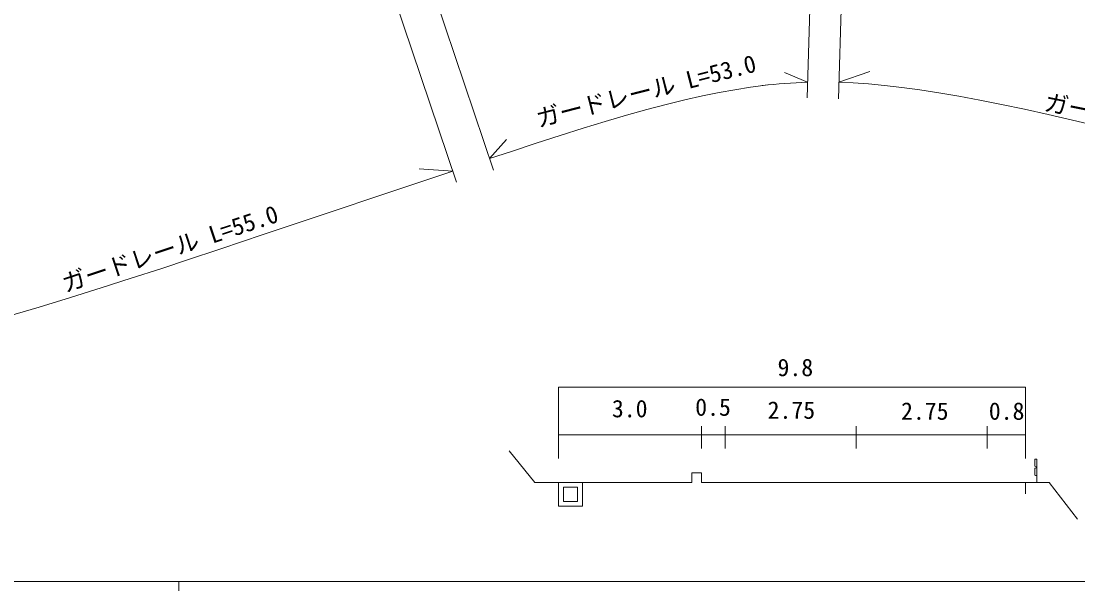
# Model space of a CAD drawing. Units: millimetres, scale not verified. Extents: x 40000 to 680000, y 20000 to 380000.
# Drawn here: x 151440 to 262362, y 204000 to 263820 of the extents above; entities that cross this region are included whole.
import ezdxf
from ezdxf.enums import TextEntityAlignment as Align

# ---------------------------------------------------------------- set-up
doc = ezdxf.new("R2010")
doc.units = ezdxf.units.MM
doc.header["$LTSCALE"] = 1000
for name, color, linetype, lineweight in [('M-BGD', 7, 'Continuous', 13), ('M-BGD-HTXT', 7, 'Continuous', 13), ('M-STR-HTXT', 7, 'Continuous', 13)]:
    doc.layers.add(name, color=color, linetype=linetype, lineweight=lineweight)
doc.styles.add('ＭＳ ゴシック', font='')
doc.styles.get('ＭＳ ゴシック').set_extended_font_data('MS Gothic')

msp = doc.modelspace()

# ---------------------------------------------------------------- linework, layer by layer
at = {"layer": 'M-BGD'}
for p, q in [((207854, 225383), (256854, 225383)), ((207854, 225383), (207854, 217881)), ((256854, 225383), (256854, 220383)), ((222854, 221304), (222854, 218949)), ((225354, 221304), (225354, 218949)), ((239104, 221304), (239104, 218949)), ((252854, 221304), (252854, 218949)), ((207854, 220383), (256854, 220383)), ((256854, 220383), (256854, 217881)), ((205354, 215383), (202682, 218714)), ((257831, 217755), (257831, 217155)), ((258071, 217845), (257921, 217845)), ((258071, 215422), (258071, 217845)), ((221854, 216383), (221854, 215383)), ((221854, 216383), (222854, 216383)), ((222854, 216383), (222854, 215383)), ((257831, 216795), (257831, 216195)), ((205354, 215383), (221854, 215383)), ((207854, 215383), (207854, 212883)), ((210354, 215383), (210354, 212883)), ((222854, 215383), (259354, 215383)), ((256854, 215383), (256854, 214198)), ((257921, 216105), (258071, 216105)), ((259354, 215383), (262340, 211530)), ((208354, 214883), (208354, 213383)), ((208354, 214883), (209854, 214883)), ((209854, 214883), (209854, 213383)), ((208354, 213383), (209854, 213383)), ((207854, 212883), (210354, 212883))]:
    msp.add_line(p, q, dxfattribs=at)
for centre, start, end in [((257921, 217755), 89.99999, 179.99999), ((257921, 217155), 179.99999, 269.99999), ((257921, 216795), 89.99999, 179.99999), ((257921, 216975), 269.99999, 89.99999), ((257921, 216195), 179.99999, 269.99999)]:
    msp.add_arc(centre, 90, start, end, dxfattribs=at)
at = {"layer": 'M-BGD-HTXT'}
for p, q in [((40000, 205000), (579000, 205000)), ((168000, 205000), (168000, 204000))]:
    msp.add_line(p, q, dxfattribs=at)
at = {"layer": 'M-STR-HTXT'}
for p, q in [((235645, 310689), (233934, 255766)), ((238943, 310586), (237233, 255664)), ((183593, 300081), (201011, 248176)), ((179719, 298803), (197137, 246898)), ((237287, 257402), (240518, 258518)), ((233985, 257408), (231571, 258431)), ((200608, 249380), (202378, 251378)), ((176435, 241269), (196739, 248083)), ((196739, 248083), (193218, 248307))]:
    msp.add_line(p, q, dxfattribs=at)
for points in [[(237287, 257402), (238783, 257336), (240382, 257224), (242081, 257064), (243881, 256856), (245780, 256598), (247777, 256289), (249873, 255930), (252066, 255522), (254356, 255066), (256744, 254564), (259229, 254018), (261813, 253432), (264496, 252808), (267279, 252151), (269713, 251572)], [(200608, 249379), (202908, 250145), (205509, 251001), (208015, 251811), (210427, 252571), (212746, 253277), (214972, 253929), (217106, 254525), (219146, 255061), (221093, 255540), (222947, 255959), (224706, 256320), (226371, 256623), (227995, 256879), (229848, 257126)], [(139761, 229992), (143027, 230849), (146530, 231811), (149962, 232793), (153324, 233790), (156617, 234796), (159842, 235807), (163001, 236818), (166095, 237826), (169124, 238825), (172090, 239813), (174996, 240786), (176434, 241269)]]:
    msp.add_lwpolyline(points, dxfattribs=at)
msp.add_arc((235620, 204434), 53000, 91.76679, 96.94938, dxfattribs=at)

# ---------------------------------------------------------------- texts
at = {"layer": 'M-BGD', "style": 'ＭＳ ゴシック'}
for s, p in [('9.8', (232708, 225993)), ('0.5', (224066, 221829)), ('3.0', (215321, 221672)), ('2.75', (232291, 221516)), ('2.75', (246295, 221412)), ('0.8', (254884, 221412))]:
    msp.add_text(s, height=1833, dxfattribs=at).set_placement(p, align=Align.BOTTOM_CENTER)
at = {"layer": 'M-STR-HTXT', "style": 'ＭＳ ゴシック'}
for s, rotation, p in [('ガードレール L=53.0', 14.393, (228884, 258023)), ('ガードレール L=85.0', 348.741, (281891, 249294)), ('ガードレール L=55.0', 18.358, (178787, 242280))]:
    msp.add_text(s, height=1833, rotation=rotation, dxfattribs=at).set_placement(p, align=Align.BOTTOM_RIGHT)

doc.saveas('drawing.dxf')
